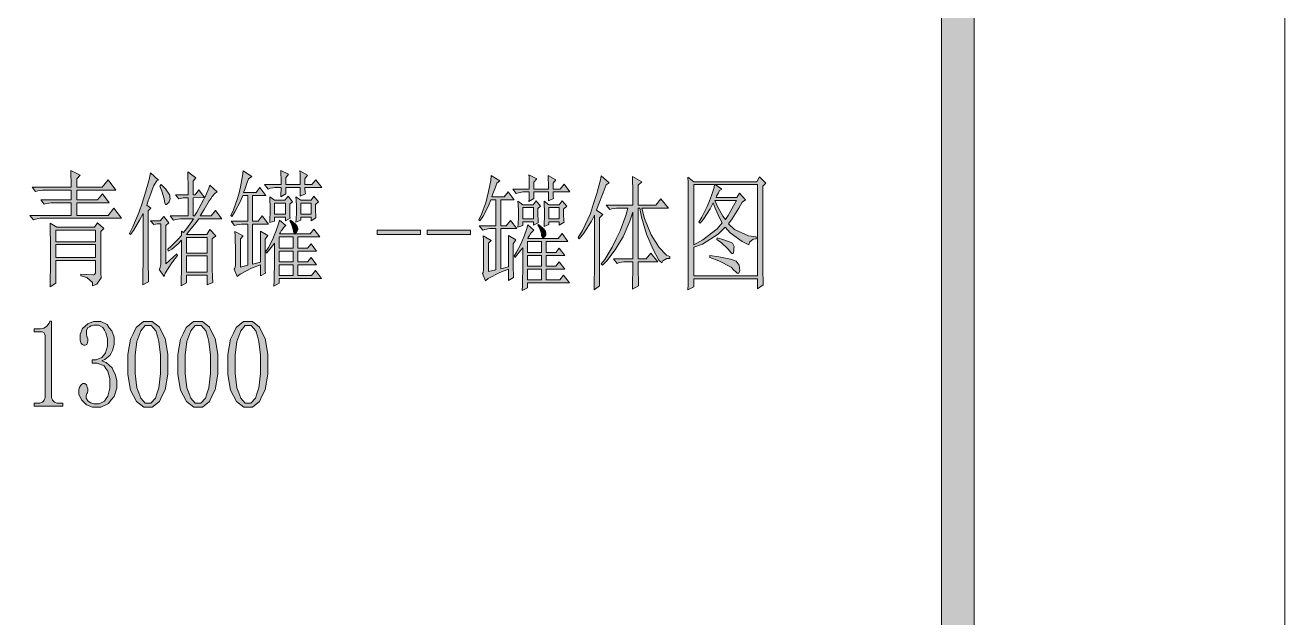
# Model space of a CAD drawing. Header units: millimetres. Extents: x 0 to 829, y 0 to 570.
# Drawn here: x 770.16 to 807.13, y 25.03 to 42.43 of the extents above; entities that cross this region are included whole.
import ezdxf

# ---------------------------------------------------------------- set-up
doc = ezdxf.new("R2010")
doc.units = ezdxf.units.MM

msp = doc.modelspace()

# ---------------------------------------------------------------- hatches: boundary and pattern name
h = msp.add_hatch(color=0)
h.dxf.hatch_style = 2
h.paths.add_polyline_path([(798.015083, 9.119306), (797.055528, 10.078861), (797.055528, 560.002972), (798.015083, 560.962528)])
h = msp.add_hatch(color=0)
h.dxf.hatch_style = 2
h.paths.add_polyline_path([(771.500306, 38.1635), (771.775472, 38.022389), (771.673167, 37.920083), (771.673167, 37.676667), (772.417528, 37.676667), (772.590389, 37.891861), (772.819694, 37.588472), (771.673167, 37.588472), (771.673167, 37.302722), (772.279944, 37.302722), (772.428111, 37.475583), (772.622139, 37.218056), (771.673167, 37.218056), (771.673167, 36.844111), (772.590389, 36.844111), (772.759722, 37.059306), (772.989028, 36.759444), (770.674806, 36.759444), (770.600722, 36.759444), (770.463139, 36.73475), (770.399639, 36.713583), (770.293806, 36.844111), (771.510889, 36.844111), (771.510889, 37.218056), (770.995833, 37.218056), (770.92175, 37.218056), (770.784167, 37.196889), (770.720667, 37.175722), (770.614833, 37.302722), (771.510889, 37.302722), (771.510889, 37.588472), (770.741833, 37.588472), (770.66775, 37.588472), (770.530167, 37.567306), (770.466667, 37.546139), (770.364361, 37.676667), (771.510889, 37.676667), (771.510889, 37.803667), (771.503833, 38.050611)])
h = msp.add_hatch(color=0)
h.dxf.hatch_style = 2
h.paths.add_polyline_path([(773.609917, 34.808583), (773.616972, 35.108444), (773.6205, 35.510611), (773.6205, 35.609389), (773.6205, 36.900556), (773.518194, 36.706528), (773.33475, 36.399611), (773.253611, 36.286722), (773.221861, 36.314944), (773.317111, 36.508972), (773.500556, 36.953472), (773.58875, 37.203944), (773.673417, 37.454417), (773.800417, 37.898917), (773.839222, 38.092944), (774.068528, 37.87775), (774.022667, 37.856583), (773.938, 37.726056), (773.895667, 37.620222), (773.856861, 37.510861), (773.772194, 37.2745), (773.726333, 37.143972), (773.849806, 37.059306), (773.772194, 36.974639), (773.772194, 35.4965), (773.772194, 35.373028), (773.775722, 35.073167), (773.782778, 34.89325)])
h = msp.add_hatch(color=0)
h.paths.add_polyline_path([(774.735278, 34.780361), (774.738806, 34.949694), (774.745861, 35.224861), (774.745861, 35.323639), (774.745861, 36.113861), (774.654139, 36.011556), (774.460111, 35.856333), (774.354278, 35.796361), (774.343694, 35.856333), (774.446, 35.941), (774.647083, 36.142083), (774.745861, 36.2585), (774.745861, 36.3855), (774.802306, 36.343167), (774.8905, 36.452528), (775.038667, 36.653611), (775.102167, 36.745333), (774.791722, 36.745333), (774.717639, 36.745333), (774.580056, 36.724167), (774.516556, 36.703), (774.41425, 36.83), (774.939889, 36.83), (774.939889, 37.362694), (774.791722, 37.362694), (774.664722, 37.330944), (774.573, 37.447361), (774.939889, 37.447361), (774.939889, 37.697833), (774.936361, 38.0365), (774.929306, 38.121167), (775.169194, 37.948306), (775.088056, 37.849528), (775.088056, 37.447361), (775.148028, 37.447361), (775.260917, 37.592), (775.426722, 37.36975), (775.088056, 37.362694), (775.088056, 36.83), (775.133917, 36.83), (775.197417, 36.939361), (775.327944, 37.175722), (775.394972, 37.302722), (775.423194, 37.362694), (775.458472, 37.43325), (775.553722, 37.648444), (775.581944, 37.733111), (775.790083, 37.532028), (775.737167, 37.49675), (775.645444, 37.397972), (775.606639, 37.330944), (775.564306, 37.267444), (775.409083, 37.016972), (775.296194, 36.83), (775.617222, 36.83), (775.744222, 36.98875), (775.927667, 36.745333), (775.260917, 36.745333), (775.179778, 36.635972), (774.996333, 36.406667), (774.894028, 36.283194), (775.490222, 36.283194), (775.581944, 36.427833), (775.754806, 36.240861), (775.6525, 36.156194), (775.6525, 35.351861), (775.6525, 35.27425), (775.656028, 35.037889), (775.663083, 34.879139), (775.500806, 34.808583), (775.500806, 35.094333), (774.894028, 35.094333), (774.894028, 34.865028)])
h.paths.add_polyline_path([(774.894028, 35.65525), (774.894028, 35.182528), (775.500806, 35.182528), (775.500806, 35.65525)])
h.paths.add_polyline_path([(774.894028, 36.198528), (774.894028, 35.739917), (775.500806, 35.739917), (775.500806, 36.198528)])
h = msp.add_hatch(color=0)
h.dxf.hatch_style = 2
h.paths.add_polyline_path([(777.063611, 35.468278), (777.063611, 36.3855), (777.278806, 36.254972), (777.201194, 36.142083), (777.201194, 36.025667), (777.201194, 35.754028), (777.201194, 35.595278), (777.201194, 35.440056), (777.204722, 35.217806), (777.211778, 35.150778), (777.063611, 35.066111), (777.063611, 35.397722), (776.806083, 35.295417), (776.467417, 35.122556), (776.386278, 35.052), (776.294556, 35.267194), (776.312194, 35.295417), (776.329833, 35.373028), (776.329833, 35.425944), (776.329833, 35.768139), (776.322778, 36.240861), (776.315722, 36.371389), (776.559139, 36.240861), (776.478, 36.156194), (776.478, 35.323639), (776.696722, 35.380083), (776.696722, 36.586583), (776.580306, 36.586583), (776.506222, 36.586583), (776.368639, 36.565417), (776.305139, 36.54425), (776.202833, 36.67125), (776.696722, 36.67125), (776.696722, 37.43325), (776.545028, 37.43325), (776.478, 37.260389), (776.315722, 36.953472), (776.224, 36.815889), (776.19225, 36.844111), (776.269861, 37.009917), (776.393333, 37.345056), (776.435667, 37.510861), (776.481528, 37.680194), (776.5415, 38.001222), (776.559139, 38.149389), (776.809611, 37.990639), (776.717889, 37.920083), (776.679083, 37.807194), (776.605, 37.606111), (776.569722, 37.517917), (776.936611, 37.517917), (777.0495, 37.662556), (777.222361, 37.43325), (776.834306, 37.43325), (776.834306, 36.67125), (776.993056, 36.67125), (777.120056, 36.83), (777.3035, 36.586583), (776.834306, 36.586583), (776.834306, 35.411833)])
h = msp.add_hatch(color=0)
h.dxf.hatch_style = 2
h.paths.add_polyline_path([(778.231306, 37.747222), (778.231306, 37.870694), (778.227778, 38.071778), (778.220722, 38.149389), (778.450028, 38.022389), (778.368889, 37.920083), (778.368889, 37.747222), (778.577028, 37.747222), (778.689917, 37.891861), (778.862778, 37.662556), (778.368889, 37.662556), (778.368889, 37.627278), (778.375944, 37.532028), (778.383, 37.475583), (778.231306, 37.405028), (778.231306, 37.662556), (777.807972, 37.662556), (777.807972, 37.475583), (777.659806, 37.387389), (777.663333, 37.475583), (777.670389, 37.609639), (777.670389, 37.662556), (777.568083, 37.662556), (777.494, 37.662556), (777.356417, 37.641389), (777.292917, 37.616694), (777.187083, 37.747222), (777.670389, 37.747222), (777.670389, 37.891861), (777.663333, 38.1), (777.659806, 38.1635), (777.889111, 38.050611), (777.807972, 37.948306), (777.807972, 37.747222)])
h = msp.add_hatch(color=0)
h.dxf.hatch_style = 2
h.paths.add_polyline_path([(774.114389, 37.704889), (774.149667, 37.747222), (774.276667, 37.620222), (774.403667, 37.436778), (774.407194, 37.383861), (774.410722, 37.330944), (774.386028, 37.246278), (774.361333, 37.218056), (774.336639, 37.189833), (774.304889, 37.161611), (774.280194, 37.161611), (774.259028, 37.211), (774.251972, 37.260389), (774.241389, 37.334472), (774.170833, 37.553194)])
h = msp.add_hatch(color=0)
h.dxf.hatch_style = 2
h.paths.add_polyline_path([(784.344944, 35.33775), (784.344944, 36.254972), (784.563667, 36.124444), (784.482528, 36.011556), (784.482528, 35.895139), (784.482528, 35.6235), (784.482528, 35.46475), (784.482528, 35.309528), (784.489583, 35.087278), (784.496639, 35.02025), (784.344944, 34.935583), (784.344944, 35.263667), (784.087417, 35.164889), (783.74875, 34.992028), (783.671139, 34.921472), (783.579417, 35.136667), (783.597056, 35.164889), (783.611167, 35.2425), (783.611167, 35.295417), (783.611167, 35.637611), (783.607639, 36.110333), (783.600583, 36.240861), (783.840472, 36.110333), (783.762861, 36.025667), (783.762861, 35.193111), (783.978056, 35.249556), (783.978056, 36.456056), (783.865167, 36.456056), (783.791083, 36.456056), (783.6535, 36.434889), (783.59, 36.413722), (783.487694, 36.540722), (783.978056, 36.540722), (783.978056, 37.302722), (783.829889, 37.302722), (783.762861, 37.129861), (783.600583, 36.822944), (783.508861, 36.685361), (783.473583, 36.713583), (783.554722, 36.879389), (783.678194, 37.211), (783.720528, 37.380333), (783.762861, 37.549667), (783.826361, 37.867167), (783.840472, 38.018861), (784.094472, 37.860111), (784.00275, 37.789556), (783.963944, 37.676667), (783.886333, 37.475583), (783.854583, 37.387389), (784.221472, 37.387389), (784.334361, 37.532028), (784.507222, 37.302722), (784.115639, 37.302722), (784.115639, 36.540722), (784.277917, 36.540722), (784.404917, 36.699472), (784.588361, 36.456056), (784.115639, 36.456056), (784.115639, 35.277778)])
h = msp.add_hatch(color=0)
h.dxf.hatch_style = 2
h.paths.add_polyline_path([(785.516167, 37.616694), (785.516167, 37.740167), (785.509111, 37.94125), (785.505583, 38.018861), (785.734889, 37.888333), (785.65375, 37.789556), (785.65375, 37.616694), (785.861889, 37.616694), (785.974778, 37.761333), (786.147639, 37.532028), (785.65375, 37.532028), (785.65375, 37.493222), (785.660806, 37.4015), (785.664333, 37.345056), (785.516167, 37.270972), (785.516167, 37.532028), (785.092833, 37.532028), (785.092833, 37.345056), (784.944667, 37.256861), (784.948194, 37.345056), (784.95525, 37.479111), (784.95525, 37.532028), (784.852944, 37.532028), (784.775333, 37.532028), (784.63775, 37.507333), (784.57425, 37.486167), (784.471944, 37.616694), (784.95525, 37.616694), (784.95525, 37.761333), (784.948194, 37.969472), (784.944667, 38.032972), (785.173972, 37.920083), (785.092833, 37.817778), (785.092833, 37.616694)])
h = msp.add_hatch(color=0)
h.dxf.hatch_style = 2
h.paths.add_polyline_path([(786.856722, 34.663944), (786.863778, 34.89325), (786.870833, 35.249556), (786.870833, 35.380083), (786.870833, 36.854694), (786.779111, 36.67125), (786.553333, 36.318472), (786.422806, 36.152667), (786.387528, 36.198528), (786.521583, 36.403139), (786.747361, 36.904083), (786.842611, 37.193361), (786.934333, 37.482639), (787.047222, 37.888333), (787.064861, 38.001222), (787.30475, 37.803667), (787.213028, 37.743694), (787.121306, 37.507333), (786.980194, 37.136917), (786.927278, 36.999333), (787.110722, 36.868806), (787.019, 36.770028), (787.019, 34.776833)])
h = msp.add_hatch(color=0)
h.dxf.hatch_style = 2
h.paths.add_polyline_path([(788.154944, 35.33775), (788.154944, 35.200167), (788.158472, 34.921472), (788.165528, 34.776833), (787.982083, 34.678056), (787.989139, 34.907361), (787.992667, 35.214278), (787.992667, 35.291889), (787.992667, 35.478861), (787.809222, 35.478861), (787.735139, 35.478861), (787.597556, 35.457694), (787.534056, 35.436528), (787.43175, 35.567056), (787.992667, 35.567056), (787.992667, 36.939361), (787.908, 36.674778), (787.706917, 36.216167), (787.594028, 36.025667), (787.477611, 35.831639), (787.230667, 35.507083), (787.100139, 35.380083), (787.064861, 35.422417), (787.174222, 35.552944), (787.392944, 35.916306), (787.505833, 36.152667), (787.618722, 36.389028), (787.788056, 36.840583), (787.8445, 37.055778), (787.594028, 37.055778), (787.516417, 37.055778), (787.378833, 37.034611), (787.318861, 37.013444), (787.213028, 37.140444), (787.992667, 37.140444), (787.992667, 37.570833), (787.992667, 37.644917), (787.989139, 37.853056), (787.982083, 37.987111), (788.25725, 37.831889), (788.154944, 37.729583), (788.154944, 37.140444), (788.67, 37.140444), (788.818167, 37.327417), (789.036889, 37.055778), (788.25725, 37.055778), (788.338389, 36.755917), (788.535944, 36.272611), (788.652361, 36.089167), (788.772306, 35.905722), (788.9875, 35.679944), (789.08275, 35.637611), (789.08275, 35.581167), (788.991028, 35.581167), (788.871083, 35.514139), (788.842861, 35.450639), (788.761722, 35.52825), (788.588861, 35.838694), (788.493611, 36.068), (788.398361, 36.297306), (788.250194, 36.791194), (788.200806, 37.055778), (788.154944, 37.055778), (788.154944, 35.567056), (788.38425, 35.567056), (788.521833, 35.736389), (788.726444, 35.478861), (788.154944, 35.478861)])
h = msp.add_hatch(color=0)
h.paths.add_polyline_path([(791.81325, 37.701361), (791.81325, 35.323639), (791.81325, 35.179), (791.820306, 34.921472), (791.823833, 34.808583), (791.650972, 34.692167), (791.650972, 34.977917), (789.784778, 34.977917), (789.784778, 34.748611), (789.611917, 34.663944), (789.615444, 34.808583), (789.6225, 35.101389), (789.6225, 35.253083), (789.6225, 37.415611), (789.6225, 37.539083), (789.615444, 37.810722), (789.611917, 37.962417), (789.784778, 37.831889), (791.629806, 37.831889), (791.710944, 37.973), (791.894389, 37.789556)])
h.paths.add_polyline_path([(789.784778, 35.066111), (791.650972, 35.066111), (791.650972, 37.747222), (790.412722, 37.747222), (790.610278, 37.616694), (790.539722, 37.574361), (790.504444, 37.510861), (790.455056, 37.408556), (790.437417, 37.373278), (791.044194, 37.373278), (791.125333, 37.500278), (791.298194, 37.302722), (791.206472, 37.228639), (791.107694, 37.055778), (790.906611, 36.741806), (790.804306, 36.597167), (790.980694, 36.434889), (791.389917, 36.240861), (791.619222, 36.212639), (791.619222, 36.156194), (791.531028, 36.145611), (791.421667, 36.060944), (791.4005, 35.983333), (791.199417, 36.075056), (790.850167, 36.332583), (790.702, 36.498389), (790.500917, 36.297306), (790.042306, 36.0045), (789.784778, 35.90925)])
h.paths.add_polyline_path([(789.784778, 37.747222), (789.784778, 35.983333), (790.052889, 36.124444), (790.472694, 36.449), (790.620861, 36.628917), (790.546778, 36.755917), (790.412722, 37.05225), (790.356278, 37.214528), (790.264556, 37.034611), (790.070528, 36.73475), (789.968222, 36.614806), (789.932944, 36.643028), (790.024667, 36.791194), (790.179889, 37.105167), (790.243389, 37.267444), (790.303361, 37.426194), (790.380972, 37.666083), (790.391556, 37.747222)])
h.paths.add_polyline_path([(790.402139, 37.285083), (790.483278, 37.108694), (790.6385, 36.826472), (790.712583, 36.727694), (790.793722, 36.840583), (790.952472, 37.122806), (791.033611, 37.285083)])
h = msp.add_hatch(color=0)
h.paths.add_polyline_path([(777.338778, 36.632444), (777.342306, 36.731222), (777.349361, 36.92525), (777.349361, 37.016972), (777.349361, 37.112222), (777.342306, 37.299194), (777.338778, 37.390917), (777.476361, 37.292139), (777.783278, 37.292139), (777.875, 37.405028), (778.002, 37.246278), (777.924389, 37.175722), (777.924389, 37.016972), (777.927917, 36.808833), (777.934972, 36.759444), (777.797389, 36.688889), (777.797389, 36.787667), (777.476361, 36.787667), (777.476361, 36.674778)])
h.paths.add_polyline_path([(777.476361, 37.203944), (777.476361, 36.875861), (777.797389, 36.875861), (777.797389, 37.203944)])
h = msp.add_hatch(color=0)
h.paths.add_polyline_path([(778.107833, 36.646556), (778.111361, 36.738278), (778.118417, 36.92525), (778.118417, 37.016972), (778.118417, 37.112222), (778.111361, 37.299194), (778.107833, 37.390917), (778.245417, 37.292139), (778.552333, 37.292139), (778.633472, 37.405028), (778.771056, 37.246278), (778.679333, 37.161611), (778.679333, 37.009917), (778.686389, 36.815889), (778.689917, 36.773556), (778.552333, 36.688889), (778.552333, 36.787667), (778.245417, 36.787667), (778.245417, 36.703)])
h.paths.add_polyline_path([(778.245417, 37.203944), (778.245417, 36.875861), (778.552333, 36.875861), (778.552333, 37.203944)])
h = msp.add_hatch(color=0)
h.paths.add_polyline_path([(784.620111, 36.498389), (784.627167, 36.600694), (784.634222, 36.794722), (784.634222, 36.886444), (784.634222, 36.981694), (784.627167, 37.165139), (784.620111, 37.260389), (784.761222, 37.158083), (785.068139, 37.158083), (785.159861, 37.2745), (785.286861, 37.11575), (785.205722, 37.045194), (785.205722, 36.886444), (785.212778, 36.678306), (785.219833, 36.628917), (785.08225, 36.558361), (785.08225, 36.657139), (784.761222, 36.657139), (784.761222, 36.54425)])
h.paths.add_polyline_path([(784.761222, 37.073417), (784.761222, 36.745333), (785.08225, 36.745333), (785.08225, 37.073417)])
h = msp.add_hatch(color=0)
h.paths.add_polyline_path([(785.389167, 36.516028), (785.396222, 36.60775), (785.403278, 36.794722), (785.403278, 36.886444), (785.403278, 36.981694), (785.396222, 37.165139), (785.389167, 37.260389), (785.52675, 37.158083), (785.837194, 37.158083), (785.918333, 37.2745), (786.055917, 37.11575), (785.964194, 37.031083), (785.964194, 36.879389), (785.97125, 36.685361), (785.974778, 36.643028), (785.837194, 36.558361), (785.837194, 36.657139), (785.52675, 36.657139), (785.52675, 36.572472)])
h.paths.add_polyline_path([(785.52675, 37.073417), (785.52675, 36.745333), (785.837194, 36.745333), (785.837194, 37.073417)])
h = msp.add_hatch(color=0)
h.paths.add_polyline_path([(770.893528, 36.614806), (771.087556, 36.498389), (772.198806, 36.498389), (772.279944, 36.628917), (772.463389, 36.456056), (772.38225, 36.371389), (772.38225, 35.150778), (772.389306, 35.009667), (772.262306, 34.822694), (772.131778, 34.780361), (772.131778, 34.879139), (771.965972, 35.023778), (771.796639, 35.066111), (771.796639, 35.122556), (771.965972, 35.108444), (772.152944, 35.097861), (772.177639, 35.101389), (772.198806, 35.104917), (772.2235, 35.154306), (772.2235, 35.196639), (772.2235, 35.524722), (771.062861, 35.524722), (771.062861, 34.850917), (770.893528, 34.752139), (770.897056, 34.907361), (770.904111, 35.376556), (770.904111, 35.690528), (770.904111, 36.000972), (770.897056, 36.463111)])
h.paths.add_polyline_path([(771.062861, 35.986861), (771.062861, 35.612917), (772.2235, 35.612917), (772.2235, 35.986861)])
h.paths.add_polyline_path([(771.062861, 36.413722), (771.062861, 36.071528), (772.2235, 36.071528), (772.2235, 36.413722)])
h = msp.add_hatch(color=0)
h.dxf.hatch_style = 2
h.paths.add_polyline_path([(774.28725, 35.425944), (774.608278, 35.711694), (774.629444, 35.669361), (774.463639, 35.454167), (774.269611, 35.14725), (774.241389, 35.052), (774.093222, 35.253083), (774.114389, 35.288361), (774.139083, 35.404778), (774.139083, 35.482389), (774.139083, 36.600694), (774.03325, 36.600694), (773.930944, 36.572472), (773.839222, 36.688889), (774.124972, 36.688889), (774.230806, 36.815889), (774.378972, 36.628917), (774.28725, 36.54425)])
h = msp.add_hatch(color=0)
h.paths.add_polyline_path([(777.476361, 36.029194), (777.416389, 35.948056), (777.3035, 35.806944), (777.247056, 35.739917), (777.222361, 35.78225), (777.296444, 35.898667), (777.419917, 36.1315), (777.469306, 36.251444), (777.518694, 36.367861), (777.596306, 36.593639), (777.624528, 36.703), (777.807972, 36.54425), (777.772694, 36.516028), (777.719778, 36.452528), (777.698611, 36.420778), (777.677444, 36.389028), (777.642167, 36.329056), (777.624528, 36.300833), (778.520583, 36.300833), (778.633472, 36.441944), (778.806333, 36.212639), (778.164278, 36.212639), (778.164278, 35.884556), (778.450028, 35.884556), (778.552333, 36.011556), (778.714611, 35.796361), (778.164278, 35.796361), (778.164278, 35.482389), (778.450028, 35.482389), (778.552333, 35.612917), (778.714611, 35.397722), (778.164278, 35.397722), (778.164278, 35.080222), (778.566444, 35.080222), (778.679333, 35.224861), (778.852194, 34.995556), (777.613944, 34.995556), (777.613944, 34.850917), (777.46225, 34.76625), (777.469306, 34.917944), (777.476361, 35.545889)])
h.paths.add_polyline_path([(777.613944, 36.212639), (777.613944, 35.884556), (778.026694, 35.884556), (778.026694, 36.212639)])
h.paths.add_polyline_path([(777.613944, 35.397722), (777.613944, 35.080222), (778.026694, 35.080222), (778.026694, 35.397722)])
h.paths.add_polyline_path([(777.613944, 35.796361), (777.613944, 35.482389), (778.026694, 35.482389), (778.026694, 35.796361)])
h = msp.add_hatch(color=0)
h.dxf.hatch_style = 2
h.paths.add_polyline_path([(777.945556, 36.703), (778.016111, 36.653611), (778.104306, 36.572472), (778.121944, 36.54425), (778.143111, 36.516028), (778.16075, 36.459583), (778.157222, 36.427833), (778.153694, 36.399611), (778.136056, 36.357278), (778.121944, 36.343167), (778.107833, 36.329056), (778.083139, 36.314944), (778.072556, 36.314944), (778.054917, 36.314944), (778.030222, 36.371389), (778.026694, 36.427833), (778.009056, 36.501917), (777.956139, 36.632444), (777.924389, 36.688889)])
h = msp.add_hatch(color=0)
h.dxf.hatch_style = 2
h.paths.add_polyline_path([(780.492611, 36.283194), (780.492611, 36.410194), (781.766139, 36.410194), (781.766139, 36.283194)])
h = msp.add_hatch(color=0)
h.dxf.hatch_style = 2
h.paths.add_polyline_path([(781.960167, 36.283194), (781.960167, 36.410194), (783.233694, 36.410194), (783.233694, 36.283194)])
h = msp.add_hatch(color=0)
h.paths.add_polyline_path([(784.761222, 35.895139), (784.70125, 35.817528), (784.588361, 35.672889), (784.528389, 35.609389), (784.507222, 35.651722), (784.581306, 35.768139), (784.704778, 36.000972), (784.754167, 36.117389), (784.803556, 36.237333), (784.881167, 36.463111), (784.909389, 36.568944), (785.092833, 36.413722), (785.057556, 36.3855), (785.004639, 36.322), (784.983472, 36.29025), (784.962306, 36.2585), (784.927028, 36.198528), (784.909389, 36.170306), (785.801917, 36.170306), (785.918333, 36.311417), (786.091194, 36.082111), (785.449139, 36.082111), (785.449139, 35.754028), (785.734889, 35.754028), (785.837194, 35.881028), (785.999472, 35.665833), (785.449139, 35.665833), (785.449139, 35.351861), (785.734889, 35.351861), (785.837194, 35.482389), (785.999472, 35.267194), (785.449139, 35.267194), (785.449139, 34.949694), (785.847778, 34.949694), (785.964194, 35.094333), (786.137056, 34.865028), (784.898806, 34.865028), (784.898806, 34.720389), (784.747111, 34.635722), (784.754167, 34.787417), (784.761222, 35.415361)])
h.paths.add_polyline_path([(784.898806, 36.082111), (784.898806, 35.754028), (785.311556, 35.754028), (785.311556, 36.082111)])
h.paths.add_polyline_path([(784.898806, 35.267194), (784.898806, 34.949694), (785.311556, 34.949694), (785.311556, 35.267194)])
h.paths.add_polyline_path([(784.898806, 35.665833), (784.898806, 35.351861), (785.311556, 35.351861), (785.311556, 35.665833)])
h = msp.add_hatch(color=0)
h.dxf.hatch_style = 2
h.paths.add_polyline_path([(785.230417, 36.572472), (785.297444, 36.523083), (785.389167, 36.441944), (785.406806, 36.413722), (785.427972, 36.3855), (785.445611, 36.325528), (785.442083, 36.297306), (785.438556, 36.269083), (785.420917, 36.22675), (785.406806, 36.212639), (785.392694, 36.198528), (785.368, 36.184417), (785.357417, 36.184417), (785.339778, 36.184417), (785.315083, 36.240861), (785.311556, 36.297306), (785.293917, 36.371389), (785.241, 36.498389), (785.205722, 36.558361)])
h = msp.add_hatch(color=0)
h.dxf.hatch_style = 2
h.paths.add_polyline_path([(790.472694, 36.184417), (790.610278, 36.145611), (790.804306, 36.082111), (790.86075, 36.053889), (790.917194, 36.025667), (790.970111, 35.930417), (790.963056, 35.859861), (790.959528, 35.792833), (790.934833, 35.725806), (790.917194, 35.725806), (790.903083, 35.725806), (790.86075, 35.761083), (790.839583, 35.796361), (790.779611, 35.866917), (790.592639, 36.039778), (790.458583, 36.138556)])
h = msp.add_hatch(color=0)
h.dxf.hatch_style = 2
h.paths.add_polyline_path([(790.253972, 35.665833), (790.518556, 35.630556), (790.864278, 35.563528), (790.948944, 35.531778), (791.030083, 35.500028), (791.118278, 35.387139), (791.125333, 35.309528), (791.132389, 35.228389), (791.107694, 35.150778), (791.079472, 35.150778), (791.061833, 35.150778), (791.005389, 35.193111), (790.963056, 35.235444), (790.878389, 35.323639), (790.522083, 35.510611), (790.253972, 35.609389)])
h = msp.add_hatch(color=0)
h.dxf.hatch_style = 2
h.paths.add_polyline_path([(770.928806, 33.739667), (770.928806, 31.5595), (770.928806, 31.503056), (770.957028, 31.418389), (770.988778, 31.390167), (771.017, 31.358417), (771.094611, 31.330194), (771.147528, 31.330194), (771.263944, 31.330194), (771.263944, 31.245528), (770.424333, 31.245528), (770.424333, 31.330194), (770.530167, 31.330194), (770.586611, 31.330194), (770.671278, 31.358417), (770.695972, 31.390167), (770.720667, 31.418389), (770.748889, 31.503056), (770.748889, 31.5595), (770.748889, 33.295167), (770.748889, 33.323389), (770.73125, 33.36925), (770.717139, 33.386889), (770.703028, 33.404528), (770.660694, 33.422167), (770.632472, 33.422167), (770.424333, 33.422167), (770.424333, 33.510361), (770.530167, 33.510361), (770.597194, 33.510361), (770.710083, 33.538583), (770.752417, 33.566806), (770.79475, 33.595028), (770.861778, 33.683222), (770.882944, 33.739667)])
h = msp.add_hatch(color=0)
h.dxf.hatch_style = 2
h.paths.add_polyline_path([(772.847917, 31.905222), (772.847917, 31.767639), (772.766778, 31.52775), (772.685639, 31.425444), (772.608028, 31.319611), (772.38225, 31.217306), (772.241139, 31.217306), (772.135306, 31.217306), (771.958917, 31.287861), (771.884833, 31.358417), (771.81075, 31.4325), (771.733139, 31.594778), (771.733139, 31.690028), (771.733139, 31.732361), (771.757833, 31.806444), (771.779, 31.838194), (771.803694, 31.869944), (771.849556, 31.905222), (771.870722, 31.905222), (771.906, 31.905222), (771.955389, 31.869944), (771.9695, 31.838194), (771.983611, 31.806444), (771.997722, 31.753528), (771.997722, 31.732361), (771.997722, 31.697083), (771.987139, 31.637111), (771.973028, 31.615944), (771.962444, 31.587722), (771.951861, 31.538333), (771.951861, 31.517167), (771.951861, 31.474833), (771.994194, 31.40075), (772.036528, 31.372528), (772.082389, 31.344306), (772.174111, 31.316083), (772.227028, 31.316083), (772.329333, 31.316083), (772.484556, 31.390167), (772.537472, 31.467778), (772.586861, 31.541861), (772.639778, 31.774694), (772.639778, 31.933444), (772.639778, 32.060444), (772.586861, 32.268583), (772.530417, 32.349722), (772.4775, 32.427333), (772.272889, 32.508472), (772.124722, 32.508472), (772.124722, 32.60725), (772.241139, 32.60725), (772.410472, 32.674278), (772.463389, 32.744833), (772.516306, 32.811861), (772.57275, 33.002361), (772.57275, 33.122306), (772.57275, 33.224611), (772.530417, 33.401), (772.488083, 33.475083), (772.442222, 33.549167), (772.308167, 33.626778), (772.216444, 33.626778), (772.177639, 33.626778), (772.092972, 33.602083), (772.047111, 33.577389), (772.00125, 33.549167), (771.955389, 33.468028), (771.955389, 33.411583), (771.955389, 33.355139), (771.965972, 33.281056), (771.976556, 33.266944), (771.987139, 33.252833), (772.00125, 33.217556), (772.00125, 33.196389), (772.00125, 33.161111), (771.987139, 33.101139), (771.976556, 33.079972), (771.965972, 33.058806), (771.923639, 33.037639), (771.895417, 33.037639), (771.87425, 33.037639), (771.828389, 33.058806), (771.81075, 33.079972), (771.789583, 33.101139), (771.768417, 33.182278), (771.768417, 33.238722), (771.768417, 33.348083), (771.8425, 33.520944), (771.920111, 33.5915), (771.994194, 33.658528), (772.167056, 33.725556), (772.262306, 33.725556), (772.378722, 33.725556), (772.562167, 33.637361), (772.629194, 33.545639), (772.69975, 33.457444), (772.766778, 33.266944), (772.766778, 33.168167), (772.766778, 33.058806), (772.724444, 32.875361), (772.682111, 32.801278), (772.639778, 32.727194), (772.502194, 32.614306), (772.410472, 32.579028), (772.537472, 32.522583), (772.710333, 32.370889), (772.756194, 32.275639), (772.802056, 32.183917), (772.847917, 31.996944)])
h = msp.add_hatch(color=0)
h.paths.add_polyline_path([(773.765139, 31.217306), (773.638139, 31.217306), (773.426472, 31.379583), (773.338278, 31.545389), (773.253611, 31.711194), (773.168944, 32.176861), (773.168944, 32.476722), (773.168944, 32.758944), (773.250083, 33.2105), (773.33475, 33.383361), (773.415889, 33.552694), (773.631083, 33.725556), (773.765139, 33.725556), (773.888611, 33.725556), (774.100278, 33.55975), (774.181417, 33.397472), (774.266083, 33.231667), (774.347222, 32.773056), (774.347222, 32.476722), (774.347222, 32.183917), (774.266083, 31.721778), (774.181417, 31.552444), (774.100278, 31.383111), (773.888611, 31.217306)])
h.paths.add_polyline_path([(773.765139, 33.609139), (773.684, 33.609139), (773.549944, 33.457444), (773.4935, 33.302222), (773.440583, 33.147), (773.384139, 32.737778), (773.384139, 32.476722), (773.384139, 32.205083), (773.440583, 31.78175), (773.4935, 31.633583), (773.549944, 31.481889), (773.684, 31.330194), (773.765139, 31.330194), (773.849806, 31.330194), (773.983861, 31.481889), (774.03325, 31.633583), (774.082639, 31.78175), (774.132028, 32.205083), (774.132028, 32.476722), (774.132028, 32.737778), (774.086167, 33.147), (774.040306, 33.302222), (773.994444, 33.457444), (773.856861, 33.609139)])
h = msp.add_hatch(color=0)
h.paths.add_polyline_path([(775.232694, 31.217306), (775.105694, 31.217306), (774.894028, 31.379583), (774.809361, 31.545389), (774.721167, 31.711194), (774.6365, 32.176861), (774.6365, 32.476722), (774.6365, 32.758944), (774.717639, 33.2105), (774.802306, 33.383361), (774.886972, 33.552694), (775.098639, 33.725556), (775.232694, 33.725556), (775.359694, 33.725556), (775.567833, 33.55975), (775.648972, 33.397472), (775.733639, 33.231667), (775.818306, 32.773056), (775.818306, 32.476722), (775.818306, 32.183917), (775.733639, 31.721778), (775.648972, 31.552444), (775.567833, 31.383111), (775.359694, 31.217306)])
h.paths.add_polyline_path([(775.232694, 33.609139), (775.151556, 33.609139), (775.0175, 33.457444), (774.961056, 33.302222), (774.908139, 33.147), (774.855222, 32.737778), (774.855222, 32.476722), (774.855222, 32.205083), (774.908139, 31.78175), (774.961056, 31.633583), (775.0175, 31.481889), (775.151556, 31.330194), (775.232694, 31.330194), (775.317361, 31.330194), (775.451417, 31.481889), (775.500806, 31.633583), (775.550194, 31.78175), (775.599583, 32.205083), (775.599583, 32.476722), (775.599583, 32.737778), (775.553722, 33.147), (775.507861, 33.302222), (775.462, 33.457444), (775.324417, 33.609139)])
h = msp.add_hatch(color=0)
h.paths.add_polyline_path([(776.70025, 31.217306), (776.57325, 31.217306), (776.361583, 31.379583), (776.276917, 31.545389), (776.188722, 31.711194), (776.104056, 32.176861), (776.104056, 32.476722), (776.104056, 32.758944), (776.188722, 33.2105), (776.269861, 33.383361), (776.354528, 33.552694), (776.569722, 33.725556), (776.70025, 33.725556), (776.82725, 33.725556), (777.035389, 33.55975), (777.120056, 33.397472), (777.201194, 33.231667), (777.285861, 32.773056), (777.285861, 32.476722), (777.285861, 32.183917), (777.201194, 31.721778), (777.120056, 31.552444), (777.035389, 31.383111), (776.82725, 31.217306)])
h.paths.add_polyline_path([(776.70025, 33.609139), (776.619111, 33.609139), (776.485056, 33.457444), (776.432139, 33.302222), (776.375694, 33.147), (776.322778, 32.737778), (776.322778, 32.476722), (776.322778, 32.205083), (776.375694, 31.78175), (776.432139, 31.633583), (776.485056, 31.481889), (776.619111, 31.330194), (776.70025, 31.330194), (776.784917, 31.330194), (776.9225, 31.481889), (776.968361, 31.633583), (777.01775, 31.78175), (777.067139, 32.205083), (777.067139, 32.476722), (777.067139, 32.737778), (777.021278, 33.147), (776.975417, 33.302222), (776.929556, 33.457444), (776.791972, 33.609139)])

# ---------------------------------------------------------------- linework, layer by layer
at = {"color": 0, "lineweight": 0}
for points in [[(0, 0), (0, 570.081833), (807.130861, 570.081833), (807.130861, 0)], [(798.015083, 9.119306), (797.055528, 10.078861), (797.055528, 560.002972), (798.015083, 560.962528)], [(771.500306, 38.1635), (771.775472, 38.022389), (771.673167, 37.920083), (771.673167, 37.676667), (772.417528, 37.676667), (772.590389, 37.891861), (772.819694, 37.588472), (771.673167, 37.588472), (771.673167, 37.302722), (772.279944, 37.302722), (772.428111, 37.475583), (772.622139, 37.218056), (771.673167, 37.218056), (771.673167, 36.844111), (772.590389, 36.844111), (772.759722, 37.059306), (772.989028, 36.759444), (770.674806, 36.759444), (770.600722, 36.759444), (770.463139, 36.73475), (770.399639, 36.713583), (770.293806, 36.844111), (771.510889, 36.844111), (771.510889, 37.218056), (770.995833, 37.218056), (770.92175, 37.218056), (770.784167, 37.196889), (770.720667, 37.175722), (770.614833, 37.302722), (771.510889, 37.302722), (771.510889, 37.588472), (770.741833, 37.588472), (770.66775, 37.588472), (770.530167, 37.567306), (770.466667, 37.546139), (770.364361, 37.676667), (771.510889, 37.676667), (771.510889, 37.803667), (771.503833, 38.050611)], [(773.609917, 34.808583), (773.616972, 35.108444), (773.6205, 35.510611), (773.6205, 35.609389), (773.6205, 36.900556), (773.518194, 36.706528), (773.33475, 36.399611), (773.253611, 36.286722), (773.221861, 36.314944), (773.317111, 36.508972), (773.500556, 36.953472), (773.58875, 37.203944), (773.673417, 37.454417), (773.800417, 37.898917), (773.839222, 38.092944), (774.068528, 37.87775), (774.022667, 37.856583), (773.938, 37.726056), (773.895667, 37.620222), (773.856861, 37.510861), (773.772194, 37.2745), (773.726333, 37.143972), (773.849806, 37.059306), (773.772194, 36.974639), (773.772194, 35.4965), (773.772194, 35.373028), (773.775722, 35.073167), (773.782778, 34.89325)], [(774.735278, 34.780361), (774.738806, 34.949694), (774.745861, 35.224861), (774.745861, 35.323639), (774.745861, 36.113861), (774.654139, 36.011556), (774.460111, 35.856333), (774.354278, 35.796361), (774.343694, 35.856333), (774.446, 35.941), (774.647083, 36.142083), (774.745861, 36.2585), (774.745861, 36.3855), (774.802306, 36.343167), (774.8905, 36.452528), (775.038667, 36.653611), (775.102167, 36.745333), (774.791722, 36.745333), (774.717639, 36.745333), (774.580056, 36.724167), (774.516556, 36.703), (774.41425, 36.83), (774.939889, 36.83), (774.939889, 37.362694), (774.791722, 37.362694), (774.664722, 37.330944), (774.573, 37.447361), (774.939889, 37.447361), (774.939889, 37.697833), (774.936361, 38.0365), (774.929306, 38.121167), (775.169194, 37.948306), (775.088056, 37.849528), (775.088056, 37.447361), (775.148028, 37.447361), (775.260917, 37.592), (775.426722, 37.36975), (775.088056, 37.362694), (775.088056, 36.83), (775.133917, 36.83), (775.197417, 36.939361), (775.327944, 37.175722), (775.394972, 37.302722), (775.423194, 37.362694), (775.458472, 37.43325), (775.553722, 37.648444), (775.581944, 37.733111), (775.790083, 37.532028), (775.737167, 37.49675), (775.645444, 37.397972), (775.606639, 37.330944), (775.564306, 37.267444), (775.409083, 37.016972), (775.296194, 36.83), (775.617222, 36.83), (775.744222, 36.98875), (775.927667, 36.745333), (775.260917, 36.745333), (775.179778, 36.635972), (774.996333, 36.406667), (774.894028, 36.283194), (775.490222, 36.283194), (775.581944, 36.427833), (775.754806, 36.240861), (775.6525, 36.156194), (775.6525, 35.351861), (775.6525, 35.27425), (775.656028, 35.037889), (775.663083, 34.879139), (775.500806, 34.808583), (775.500806, 35.094333), (774.894028, 35.094333), (774.894028, 34.865028)], [(777.063611, 35.468278), (777.063611, 36.3855), (777.278806, 36.254972), (777.201194, 36.142083), (777.201194, 36.025667), (777.201194, 35.754028), (777.201194, 35.595278), (777.201194, 35.440056), (777.204722, 35.217806), (777.211778, 35.150778), (777.063611, 35.066111), (777.063611, 35.397722), (776.806083, 35.295417), (776.467417, 35.122556), (776.386278, 35.052), (776.294556, 35.267194), (776.312194, 35.295417), (776.329833, 35.373028), (776.329833, 35.425944), (776.329833, 35.768139), (776.322778, 36.240861), (776.315722, 36.371389), (776.559139, 36.240861), (776.478, 36.156194), (776.478, 35.323639), (776.696722, 35.380083), (776.696722, 36.586583), (776.580306, 36.586583), (776.506222, 36.586583), (776.368639, 36.565417), (776.305139, 36.54425), (776.202833, 36.67125), (776.696722, 36.67125), (776.696722, 37.43325), (776.545028, 37.43325), (776.478, 37.260389), (776.315722, 36.953472), (776.224, 36.815889), (776.19225, 36.844111), (776.269861, 37.009917), (776.393333, 37.345056), (776.435667, 37.510861), (776.481528, 37.680194), (776.5415, 38.001222), (776.559139, 38.149389), (776.809611, 37.990639), (776.717889, 37.920083), (776.679083, 37.807194), (776.605, 37.606111), (776.569722, 37.517917), (776.936611, 37.517917), (777.0495, 37.662556), (777.222361, 37.43325), (776.834306, 37.43325), (776.834306, 36.67125), (776.993056, 36.67125), (777.120056, 36.83), (777.3035, 36.586583), (776.834306, 36.586583), (776.834306, 35.411833)], [(778.231306, 37.747222), (778.231306, 37.870694), (778.227778, 38.071778), (778.220722, 38.149389), (778.450028, 38.022389), (778.368889, 37.920083), (778.368889, 37.747222), (778.577028, 37.747222), (778.689917, 37.891861), (778.862778, 37.662556), (778.368889, 37.662556), (778.368889, 37.627278), (778.375944, 37.532028), (778.383, 37.475583), (778.231306, 37.405028), (778.231306, 37.662556), (777.807972, 37.662556), (777.807972, 37.475583), (777.659806, 37.387389), (777.663333, 37.475583), (777.670389, 37.609639), (777.670389, 37.662556), (777.568083, 37.662556), (777.494, 37.662556), (777.356417, 37.641389), (777.292917, 37.616694), (777.187083, 37.747222), (777.670389, 37.747222), (777.670389, 37.891861), (777.663333, 38.1), (777.659806, 38.1635), (777.889111, 38.050611), (777.807972, 37.948306), (777.807972, 37.747222)], [(774.114389, 37.704889), (774.149667, 37.747222), (774.276667, 37.620222), (774.403667, 37.436778), (774.407194, 37.383861), (774.410722, 37.330944), (774.386028, 37.246278), (774.361333, 37.218056), (774.336639, 37.189833), (774.304889, 37.161611), (774.280194, 37.161611), (774.259028, 37.211), (774.251972, 37.260389), (774.241389, 37.334472), (774.170833, 37.553194)], [(784.344944, 35.33775), (784.344944, 36.254972), (784.563667, 36.124444), (784.482528, 36.011556), (784.482528, 35.895139), (784.482528, 35.6235), (784.482528, 35.46475), (784.482528, 35.309528), (784.489583, 35.087278), (784.496639, 35.02025), (784.344944, 34.935583), (784.344944, 35.263667), (784.087417, 35.164889), (783.74875, 34.992028), (783.671139, 34.921472), (783.579417, 35.136667), (783.597056, 35.164889), (783.611167, 35.2425), (783.611167, 35.295417), (783.611167, 35.637611), (783.607639, 36.110333), (783.600583, 36.240861), (783.840472, 36.110333), (783.762861, 36.025667), (783.762861, 35.193111), (783.978056, 35.249556), (783.978056, 36.456056), (783.865167, 36.456056), (783.791083, 36.456056), (783.6535, 36.434889), (783.59, 36.413722), (783.487694, 36.540722), (783.978056, 36.540722), (783.978056, 37.302722), (783.829889, 37.302722), (783.762861, 37.129861), (783.600583, 36.822944), (783.508861, 36.685361), (783.473583, 36.713583), (783.554722, 36.879389), (783.678194, 37.211), (783.720528, 37.380333), (783.762861, 37.549667), (783.826361, 37.867167), (783.840472, 38.018861), (784.094472, 37.860111), (784.00275, 37.789556), (783.963944, 37.676667), (783.886333, 37.475583), (783.854583, 37.387389), (784.221472, 37.387389), (784.334361, 37.532028), (784.507222, 37.302722), (784.115639, 37.302722), (784.115639, 36.540722), (784.277917, 36.540722), (784.404917, 36.699472), (784.588361, 36.456056), (784.115639, 36.456056), (784.115639, 35.277778)], [(785.516167, 37.616694), (785.516167, 37.740167), (785.509111, 37.94125), (785.505583, 38.018861), (785.734889, 37.888333), (785.65375, 37.789556), (785.65375, 37.616694), (785.861889, 37.616694), (785.974778, 37.761333), (786.147639, 37.532028), (785.65375, 37.532028), (785.65375, 37.493222), (785.660806, 37.4015), (785.664333, 37.345056), (785.516167, 37.270972), (785.516167, 37.532028), (785.092833, 37.532028), (785.092833, 37.345056), (784.944667, 37.256861), (784.948194, 37.345056), (784.95525, 37.479111), (784.95525, 37.532028), (784.852944, 37.532028), (784.775333, 37.532028), (784.63775, 37.507333), (784.57425, 37.486167), (784.471944, 37.616694), (784.95525, 37.616694), (784.95525, 37.761333), (784.948194, 37.969472), (784.944667, 38.032972), (785.173972, 37.920083), (785.092833, 37.817778), (785.092833, 37.616694)], [(786.856722, 34.663944), (786.863778, 34.89325), (786.870833, 35.249556), (786.870833, 35.380083), (786.870833, 36.854694), (786.779111, 36.67125), (786.553333, 36.318472), (786.422806, 36.152667), (786.387528, 36.198528), (786.521583, 36.403139), (786.747361, 36.904083), (786.842611, 37.193361), (786.934333, 37.482639), (787.047222, 37.888333), (787.064861, 38.001222), (787.30475, 37.803667), (787.213028, 37.743694), (787.121306, 37.507333), (786.980194, 37.136917), (786.927278, 36.999333), (787.110722, 36.868806), (787.019, 36.770028), (787.019, 34.776833)], [(788.154944, 35.33775), (788.154944, 35.200167), (788.158472, 34.921472), (788.165528, 34.776833), (787.982083, 34.678056), (787.989139, 34.907361), (787.992667, 35.214278), (787.992667, 35.291889), (787.992667, 35.478861), (787.809222, 35.478861), (787.735139, 35.478861), (787.597556, 35.457694), (787.534056, 35.436528), (787.43175, 35.567056), (787.992667, 35.567056), (787.992667, 36.939361), (787.908, 36.674778), (787.706917, 36.216167), (787.594028, 36.025667), (787.477611, 35.831639), (787.230667, 35.507083), (787.100139, 35.380083), (787.064861, 35.422417), (787.174222, 35.552944), (787.392944, 35.916306), (787.505833, 36.152667), (787.618722, 36.389028), (787.788056, 36.840583), (787.8445, 37.055778), (787.594028, 37.055778), (787.516417, 37.055778), (787.378833, 37.034611), (787.318861, 37.013444), (787.213028, 37.140444), (787.992667, 37.140444), (787.992667, 37.570833), (787.992667, 37.644917), (787.989139, 37.853056), (787.982083, 37.987111), (788.25725, 37.831889), (788.154944, 37.729583), (788.154944, 37.140444), (788.67, 37.140444), (788.818167, 37.327417), (789.036889, 37.055778), (788.25725, 37.055778), (788.338389, 36.755917), (788.535944, 36.272611), (788.652361, 36.089167), (788.772306, 35.905722), (788.9875, 35.679944), (789.08275, 35.637611), (789.08275, 35.581167), (788.991028, 35.581167), (788.871083, 35.514139), (788.842861, 35.450639), (788.761722, 35.52825), (788.588861, 35.838694), (788.493611, 36.068), (788.398361, 36.297306), (788.250194, 36.791194), (788.200806, 37.055778), (788.154944, 37.055778), (788.154944, 35.567056), (788.38425, 35.567056), (788.521833, 35.736389), (788.726444, 35.478861), (788.154944, 35.478861)], [(791.81325, 37.701361), (791.81325, 35.323639), (791.81325, 35.179), (791.820306, 34.921472), (791.823833, 34.808583), (791.650972, 34.692167), (791.650972, 34.977917), (789.784778, 34.977917), (789.784778, 34.748611), (789.611917, 34.663944), (789.615444, 34.808583), (789.6225, 35.101389), (789.6225, 35.253083), (789.6225, 37.415611), (789.6225, 37.539083), (789.615444, 37.810722), (789.611917, 37.962417), (789.784778, 37.831889), (791.629806, 37.831889), (791.710944, 37.973), (791.894389, 37.789556)], [(789.784778, 35.066111), (791.650972, 35.066111), (791.650972, 37.747222), (790.412722, 37.747222), (790.610278, 37.616694), (790.539722, 37.574361), (790.504444, 37.510861), (790.455056, 37.408556), (790.437417, 37.373278), (791.044194, 37.373278), (791.125333, 37.500278), (791.298194, 37.302722), (791.206472, 37.228639), (791.107694, 37.055778), (790.906611, 36.741806), (790.804306, 36.597167), (790.980694, 36.434889), (791.389917, 36.240861), (791.619222, 36.212639), (791.619222, 36.156194), (791.531028, 36.145611), (791.421667, 36.060944), (791.4005, 35.983333), (791.199417, 36.075056), (790.850167, 36.332583), (790.702, 36.498389), (790.500917, 36.297306), (790.042306, 36.0045), (789.784778, 35.90925)], [(789.784778, 37.747222), (789.784778, 35.983333), (790.052889, 36.124444), (790.472694, 36.449), (790.620861, 36.628917), (790.546778, 36.755917), (790.412722, 37.05225), (790.356278, 37.214528), (790.264556, 37.034611), (790.070528, 36.73475), (789.968222, 36.614806), (789.932944, 36.643028), (790.024667, 36.791194), (790.179889, 37.105167), (790.243389, 37.267444), (790.303361, 37.426194), (790.380972, 37.666083), (790.391556, 37.747222)], [(777.338778, 36.632444), (777.342306, 36.731222), (777.349361, 36.92525), (777.349361, 37.016972), (777.349361, 37.112222), (777.342306, 37.299194), (777.338778, 37.390917), (777.476361, 37.292139), (777.783278, 37.292139), (777.875, 37.405028), (778.002, 37.246278), (777.924389, 37.175722), (777.924389, 37.016972), (777.927917, 36.808833), (777.934972, 36.759444), (777.797389, 36.688889), (777.797389, 36.787667), (777.476361, 36.787667), (777.476361, 36.674778)], [(778.107833, 36.646556), (778.111361, 36.738278), (778.118417, 36.92525), (778.118417, 37.016972), (778.118417, 37.112222), (778.111361, 37.299194), (778.107833, 37.390917), (778.245417, 37.292139), (778.552333, 37.292139), (778.633472, 37.405028), (778.771056, 37.246278), (778.679333, 37.161611), (778.679333, 37.009917), (778.686389, 36.815889), (778.689917, 36.773556), (778.552333, 36.688889), (778.552333, 36.787667), (778.245417, 36.787667), (778.245417, 36.703)], [(777.476361, 37.203944), (777.476361, 36.875861), (777.797389, 36.875861), (777.797389, 37.203944)], [(778.245417, 37.203944), (778.245417, 36.875861), (778.552333, 36.875861), (778.552333, 37.203944)], [(784.620111, 36.498389), (784.627167, 36.600694), (784.634222, 36.794722), (784.634222, 36.886444), (784.634222, 36.981694), (784.627167, 37.165139), (784.620111, 37.260389), (784.761222, 37.158083), (785.068139, 37.158083), (785.159861, 37.2745), (785.286861, 37.11575), (785.205722, 37.045194), (785.205722, 36.886444), (785.212778, 36.678306), (785.219833, 36.628917), (785.08225, 36.558361), (785.08225, 36.657139), (784.761222, 36.657139), (784.761222, 36.54425)], [(784.761222, 37.073417), (784.761222, 36.745333), (785.08225, 36.745333), (785.08225, 37.073417)], [(785.389167, 36.516028), (785.396222, 36.60775), (785.403278, 36.794722), (785.403278, 36.886444), (785.403278, 36.981694), (785.396222, 37.165139), (785.389167, 37.260389), (785.52675, 37.158083), (785.837194, 37.158083), (785.918333, 37.2745), (786.055917, 37.11575), (785.964194, 37.031083), (785.964194, 36.879389), (785.97125, 36.685361), (785.974778, 36.643028), (785.837194, 36.558361), (785.837194, 36.657139), (785.52675, 36.657139), (785.52675, 36.572472)], [(785.52675, 37.073417), (785.52675, 36.745333), (785.837194, 36.745333), (785.837194, 37.073417)], [(790.402139, 37.285083), (790.483278, 37.108694), (790.6385, 36.826472), (790.712583, 36.727694), (790.793722, 36.840583), (790.952472, 37.122806), (791.033611, 37.285083)], [(770.893528, 36.614806), (771.087556, 36.498389), (772.198806, 36.498389), (772.279944, 36.628917), (772.463389, 36.456056), (772.38225, 36.371389), (772.38225, 35.150778), (772.389306, 35.009667), (772.262306, 34.822694), (772.131778, 34.780361), (772.131778, 34.879139), (771.965972, 35.023778), (771.796639, 35.066111), (771.796639, 35.122556), (771.965972, 35.108444), (772.152944, 35.097861), (772.177639, 35.101389), (772.198806, 35.104917), (772.2235, 35.154306), (772.2235, 35.196639), (772.2235, 35.524722), (771.062861, 35.524722), (771.062861, 34.850917), (770.893528, 34.752139), (770.897056, 34.907361), (770.904111, 35.376556), (770.904111, 35.690528), (770.904111, 36.000972), (770.897056, 36.463111)], [(774.28725, 35.425944), (774.608278, 35.711694), (774.629444, 35.669361), (774.463639, 35.454167), (774.269611, 35.14725), (774.241389, 35.052), (774.093222, 35.253083), (774.114389, 35.288361), (774.139083, 35.404778), (774.139083, 35.482389), (774.139083, 36.600694), (774.03325, 36.600694), (773.930944, 36.572472), (773.839222, 36.688889), (774.124972, 36.688889), (774.230806, 36.815889), (774.378972, 36.628917), (774.28725, 36.54425)], [(777.476361, 36.029194), (777.416389, 35.948056), (777.3035, 35.806944), (777.247056, 35.739917), (777.222361, 35.78225), (777.296444, 35.898667), (777.419917, 36.1315), (777.469306, 36.251444), (777.518694, 36.367861), (777.596306, 36.593639), (777.624528, 36.703), (777.807972, 36.54425), (777.772694, 36.516028), (777.719778, 36.452528), (777.698611, 36.420778), (777.677444, 36.389028), (777.642167, 36.329056), (777.624528, 36.300833), (778.520583, 36.300833), (778.633472, 36.441944), (778.806333, 36.212639), (778.164278, 36.212639), (778.164278, 35.884556), (778.450028, 35.884556), (778.552333, 36.011556), (778.714611, 35.796361), (778.164278, 35.796361), (778.164278, 35.482389), (778.450028, 35.482389), (778.552333, 35.612917), (778.714611, 35.397722), (778.164278, 35.397722), (778.164278, 35.080222), (778.566444, 35.080222), (778.679333, 35.224861), (778.852194, 34.995556), (777.613944, 34.995556), (777.613944, 34.850917), (777.46225, 34.76625), (777.469306, 34.917944), (777.476361, 35.545889)], [(777.945556, 36.703), (778.016111, 36.653611), (778.104306, 36.572472), (778.121944, 36.54425), (778.143111, 36.516028), (778.16075, 36.459583), (778.157222, 36.427833), (778.153694, 36.399611), (778.136056, 36.357278), (778.121944, 36.343167), (778.107833, 36.329056), (778.083139, 36.314944), (778.072556, 36.314944), (778.054917, 36.314944), (778.030222, 36.371389), (778.026694, 36.427833), (778.009056, 36.501917), (777.956139, 36.632444), (777.924389, 36.688889)], [(771.062861, 36.413722), (771.062861, 36.071528), (772.2235, 36.071528), (772.2235, 36.413722)], [(780.492611, 36.283194), (780.492611, 36.410194), (781.766139, 36.410194), (781.766139, 36.283194)], [(781.960167, 36.283194), (781.960167, 36.410194), (783.233694, 36.410194), (783.233694, 36.283194)], [(784.761222, 35.895139), (784.70125, 35.817528), (784.588361, 35.672889), (784.528389, 35.609389), (784.507222, 35.651722), (784.581306, 35.768139), (784.704778, 36.000972), (784.754167, 36.117389), (784.803556, 36.237333), (784.881167, 36.463111), (784.909389, 36.568944), (785.092833, 36.413722), (785.057556, 36.3855), (785.004639, 36.322), (784.983472, 36.29025), (784.962306, 36.2585), (784.927028, 36.198528), (784.909389, 36.170306), (785.801917, 36.170306), (785.918333, 36.311417), (786.091194, 36.082111), (785.449139, 36.082111), (785.449139, 35.754028), (785.734889, 35.754028), (785.837194, 35.881028), (785.999472, 35.665833), (785.449139, 35.665833), (785.449139, 35.351861), (785.734889, 35.351861), (785.837194, 35.482389), (785.999472, 35.267194), (785.449139, 35.267194), (785.449139, 34.949694), (785.847778, 34.949694), (785.964194, 35.094333), (786.137056, 34.865028), (784.898806, 34.865028), (784.898806, 34.720389), (784.747111, 34.635722), (784.754167, 34.787417), (784.761222, 35.415361)], [(785.230417, 36.572472), (785.297444, 36.523083), (785.389167, 36.441944), (785.406806, 36.413722), (785.427972, 36.3855), (785.445611, 36.325528), (785.442083, 36.297306), (785.438556, 36.269083), (785.420917, 36.22675), (785.406806, 36.212639), (785.392694, 36.198528), (785.368, 36.184417), (785.357417, 36.184417), (785.339778, 36.184417), (785.315083, 36.240861), (785.311556, 36.297306), (785.293917, 36.371389), (785.241, 36.498389), (785.205722, 36.558361)], [(771.062861, 35.986861), (771.062861, 35.612917), (772.2235, 35.612917), (772.2235, 35.986861)], [(774.894028, 36.198528), (774.894028, 35.739917), (775.500806, 35.739917), (775.500806, 36.198528)], [(777.613944, 36.212639), (777.613944, 35.884556), (778.026694, 35.884556), (778.026694, 36.212639)], [(784.898806, 36.082111), (784.898806, 35.754028), (785.311556, 35.754028), (785.311556, 36.082111)], [(790.472694, 36.184417), (790.610278, 36.145611), (790.804306, 36.082111), (790.86075, 36.053889), (790.917194, 36.025667), (790.970111, 35.930417), (790.963056, 35.859861), (790.959528, 35.792833), (790.934833, 35.725806), (790.917194, 35.725806), (790.903083, 35.725806), (790.86075, 35.761083), (790.839583, 35.796361), (790.779611, 35.866917), (790.592639, 36.039778), (790.458583, 36.138556)], [(774.894028, 35.65525), (774.894028, 35.182528), (775.500806, 35.182528), (775.500806, 35.65525)], [(777.613944, 35.796361), (777.613944, 35.482389), (778.026694, 35.482389), (778.026694, 35.796361)], [(784.898806, 35.665833), (784.898806, 35.351861), (785.311556, 35.351861), (785.311556, 35.665833)], [(790.253972, 35.665833), (790.518556, 35.630556), (790.864278, 35.563528), (790.948944, 35.531778), (791.030083, 35.500028), (791.118278, 35.387139), (791.125333, 35.309528), (791.132389, 35.228389), (791.107694, 35.150778), (791.079472, 35.150778), (791.061833, 35.150778), (791.005389, 35.193111), (790.963056, 35.235444), (790.878389, 35.323639), (790.522083, 35.510611), (790.253972, 35.609389)], [(777.613944, 35.397722), (777.613944, 35.080222), (778.026694, 35.080222), (778.026694, 35.397722)], [(784.898806, 35.267194), (784.898806, 34.949694), (785.311556, 34.949694), (785.311556, 35.267194)], [(770.928806, 33.739667), (770.928806, 31.5595), (770.928806, 31.503056), (770.957028, 31.418389), (770.988778, 31.390167), (771.017, 31.358417), (771.094611, 31.330194), (771.147528, 31.330194), (771.263944, 31.330194), (771.263944, 31.245528), (770.424333, 31.245528), (770.424333, 31.330194), (770.530167, 31.330194), (770.586611, 31.330194), (770.671278, 31.358417), (770.695972, 31.390167), (770.720667, 31.418389), (770.748889, 31.503056), (770.748889, 31.5595), (770.748889, 33.295167), (770.748889, 33.323389), (770.73125, 33.36925), (770.717139, 33.386889), (770.703028, 33.404528), (770.660694, 33.422167), (770.632472, 33.422167), (770.424333, 33.422167), (770.424333, 33.510361), (770.530167, 33.510361), (770.597194, 33.510361), (770.710083, 33.538583), (770.752417, 33.566806), (770.79475, 33.595028), (770.861778, 33.683222), (770.882944, 33.739667)], [(772.847917, 31.905222), (772.847917, 31.767639), (772.766778, 31.52775), (772.685639, 31.425444), (772.608028, 31.319611), (772.38225, 31.217306), (772.241139, 31.217306), (772.135306, 31.217306), (771.958917, 31.287861), (771.884833, 31.358417), (771.81075, 31.4325), (771.733139, 31.594778), (771.733139, 31.690028), (771.733139, 31.732361), (771.757833, 31.806444), (771.779, 31.838194), (771.803694, 31.869944), (771.849556, 31.905222), (771.870722, 31.905222), (771.906, 31.905222), (771.955389, 31.869944), (771.9695, 31.838194), (771.983611, 31.806444), (771.997722, 31.753528), (771.997722, 31.732361), (771.997722, 31.697083), (771.987139, 31.637111), (771.973028, 31.615944), (771.962444, 31.587722), (771.951861, 31.538333), (771.951861, 31.517167), (771.951861, 31.474833), (771.994194, 31.40075), (772.036528, 31.372528), (772.082389, 31.344306), (772.174111, 31.316083), (772.227028, 31.316083), (772.329333, 31.316083), (772.484556, 31.390167), (772.537472, 31.467778), (772.586861, 31.541861), (772.639778, 31.774694), (772.639778, 31.933444), (772.639778, 32.060444), (772.586861, 32.268583), (772.530417, 32.349722), (772.4775, 32.427333), (772.272889, 32.508472), (772.124722, 32.508472), (772.124722, 32.60725), (772.241139, 32.60725), (772.410472, 32.674278), (772.463389, 32.744833), (772.516306, 32.811861), (772.57275, 33.002361), (772.57275, 33.122306), (772.57275, 33.224611), (772.530417, 33.401), (772.488083, 33.475083), (772.442222, 33.549167), (772.308167, 33.626778), (772.216444, 33.626778), (772.177639, 33.626778), (772.092972, 33.602083), (772.047111, 33.577389), (772.00125, 33.549167), (771.955389, 33.468028), (771.955389, 33.411583), (771.955389, 33.355139), (771.965972, 33.281056), (771.976556, 33.266944), (771.987139, 33.252833), (772.00125, 33.217556), (772.00125, 33.196389), (772.00125, 33.161111), (771.987139, 33.101139), (771.976556, 33.079972), (771.965972, 33.058806), (771.923639, 33.037639), (771.895417, 33.037639), (771.87425, 33.037639), (771.828389, 33.058806), (771.81075, 33.079972), (771.789583, 33.101139), (771.768417, 33.182278), (771.768417, 33.238722), (771.768417, 33.348083), (771.8425, 33.520944), (771.920111, 33.5915), (771.994194, 33.658528), (772.167056, 33.725556), (772.262306, 33.725556), (772.378722, 33.725556), (772.562167, 33.637361), (772.629194, 33.545639), (772.69975, 33.457444), (772.766778, 33.266944), (772.766778, 33.168167), (772.766778, 33.058806), (772.724444, 32.875361), (772.682111, 32.801278), (772.639778, 32.727194), (772.502194, 32.614306), (772.410472, 32.579028), (772.537472, 32.522583), (772.710333, 32.370889), (772.756194, 32.275639), (772.802056, 32.183917), (772.847917, 31.996944)], [(773.765139, 31.217306), (773.638139, 31.217306), (773.426472, 31.379583), (773.338278, 31.545389), (773.253611, 31.711194), (773.168944, 32.176861), (773.168944, 32.476722), (773.168944, 32.758944), (773.250083, 33.2105), (773.33475, 33.383361), (773.415889, 33.552694), (773.631083, 33.725556), (773.765139, 33.725556), (773.888611, 33.725556), (774.100278, 33.55975), (774.181417, 33.397472), (774.266083, 33.231667), (774.347222, 32.773056), (774.347222, 32.476722), (774.347222, 32.183917), (774.266083, 31.721778), (774.181417, 31.552444), (774.100278, 31.383111), (773.888611, 31.217306)], [(775.232694, 31.217306), (775.105694, 31.217306), (774.894028, 31.379583), (774.809361, 31.545389), (774.721167, 31.711194), (774.6365, 32.176861), (774.6365, 32.476722), (774.6365, 32.758944), (774.717639, 33.2105), (774.802306, 33.383361), (774.886972, 33.552694), (775.098639, 33.725556), (775.232694, 33.725556), (775.359694, 33.725556), (775.567833, 33.55975), (775.648972, 33.397472), (775.733639, 33.231667), (775.818306, 32.773056), (775.818306, 32.476722), (775.818306, 32.183917), (775.733639, 31.721778), (775.648972, 31.552444), (775.567833, 31.383111), (775.359694, 31.217306)], [(776.70025, 31.217306), (776.57325, 31.217306), (776.361583, 31.379583), (776.276917, 31.545389), (776.188722, 31.711194), (776.104056, 32.176861), (776.104056, 32.476722), (776.104056, 32.758944), (776.188722, 33.2105), (776.269861, 33.383361), (776.354528, 33.552694), (776.569722, 33.725556), (776.70025, 33.725556), (776.82725, 33.725556), (777.035389, 33.55975), (777.120056, 33.397472), (777.201194, 33.231667), (777.285861, 32.773056), (777.285861, 32.476722), (777.285861, 32.183917), (777.201194, 31.721778), (777.120056, 31.552444), (777.035389, 31.383111), (776.82725, 31.217306)], [(773.765139, 33.609139), (773.684, 33.609139), (773.549944, 33.457444), (773.4935, 33.302222), (773.440583, 33.147), (773.384139, 32.737778), (773.384139, 32.476722), (773.384139, 32.205083), (773.440583, 31.78175), (773.4935, 31.633583), (773.549944, 31.481889), (773.684, 31.330194), (773.765139, 31.330194), (773.849806, 31.330194), (773.983861, 31.481889), (774.03325, 31.633583), (774.082639, 31.78175), (774.132028, 32.205083), (774.132028, 32.476722), (774.132028, 32.737778), (774.086167, 33.147), (774.040306, 33.302222), (773.994444, 33.457444), (773.856861, 33.609139)], [(775.232694, 33.609139), (775.151556, 33.609139), (775.0175, 33.457444), (774.961056, 33.302222), (774.908139, 33.147), (774.855222, 32.737778), (774.855222, 32.476722), (774.855222, 32.205083), (774.908139, 31.78175), (774.961056, 31.633583), (775.0175, 31.481889), (775.151556, 31.330194), (775.232694, 31.330194), (775.317361, 31.330194), (775.451417, 31.481889), (775.500806, 31.633583), (775.550194, 31.78175), (775.599583, 32.205083), (775.599583, 32.476722), (775.599583, 32.737778), (775.553722, 33.147), (775.507861, 33.302222), (775.462, 33.457444), (775.324417, 33.609139)], [(776.70025, 33.609139), (776.619111, 33.609139), (776.485056, 33.457444), (776.432139, 33.302222), (776.375694, 33.147), (776.322778, 32.737778), (776.322778, 32.476722), (776.322778, 32.205083), (776.375694, 31.78175), (776.432139, 31.633583), (776.485056, 31.481889), (776.619111, 31.330194), (776.70025, 31.330194), (776.784917, 31.330194), (776.9225, 31.481889), (776.968361, 31.633583), (777.01775, 31.78175), (777.067139, 32.205083), (777.067139, 32.476722), (777.067139, 32.737778), (777.021278, 33.147), (776.975417, 33.302222), (776.929556, 33.457444), (776.791972, 33.609139)]]:
    msp.add_lwpolyline(points, close=True, dxfattribs=at)

doc.saveas('drawing.dxf')
